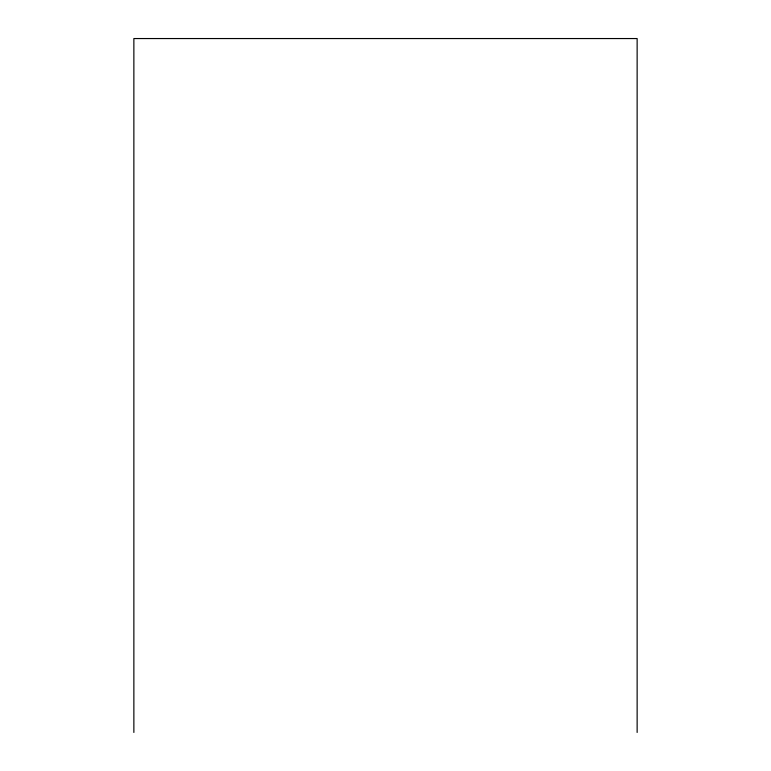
<?xml version="1.0" encoding="UTF-8"?>
<svg xmlns="http://www.w3.org/2000/svg" width="771" height="771" viewBox="0 0 771 771"><rect width="100%" height="100%" fill="white"/><g stroke="black" fill="none" stroke-linecap="round" stroke-linejoin="round"><path stroke-width="1.16" d="M637.135 732.45L637.135 38.55L133.865 38.55L133.865 732.45"/></g></svg>
